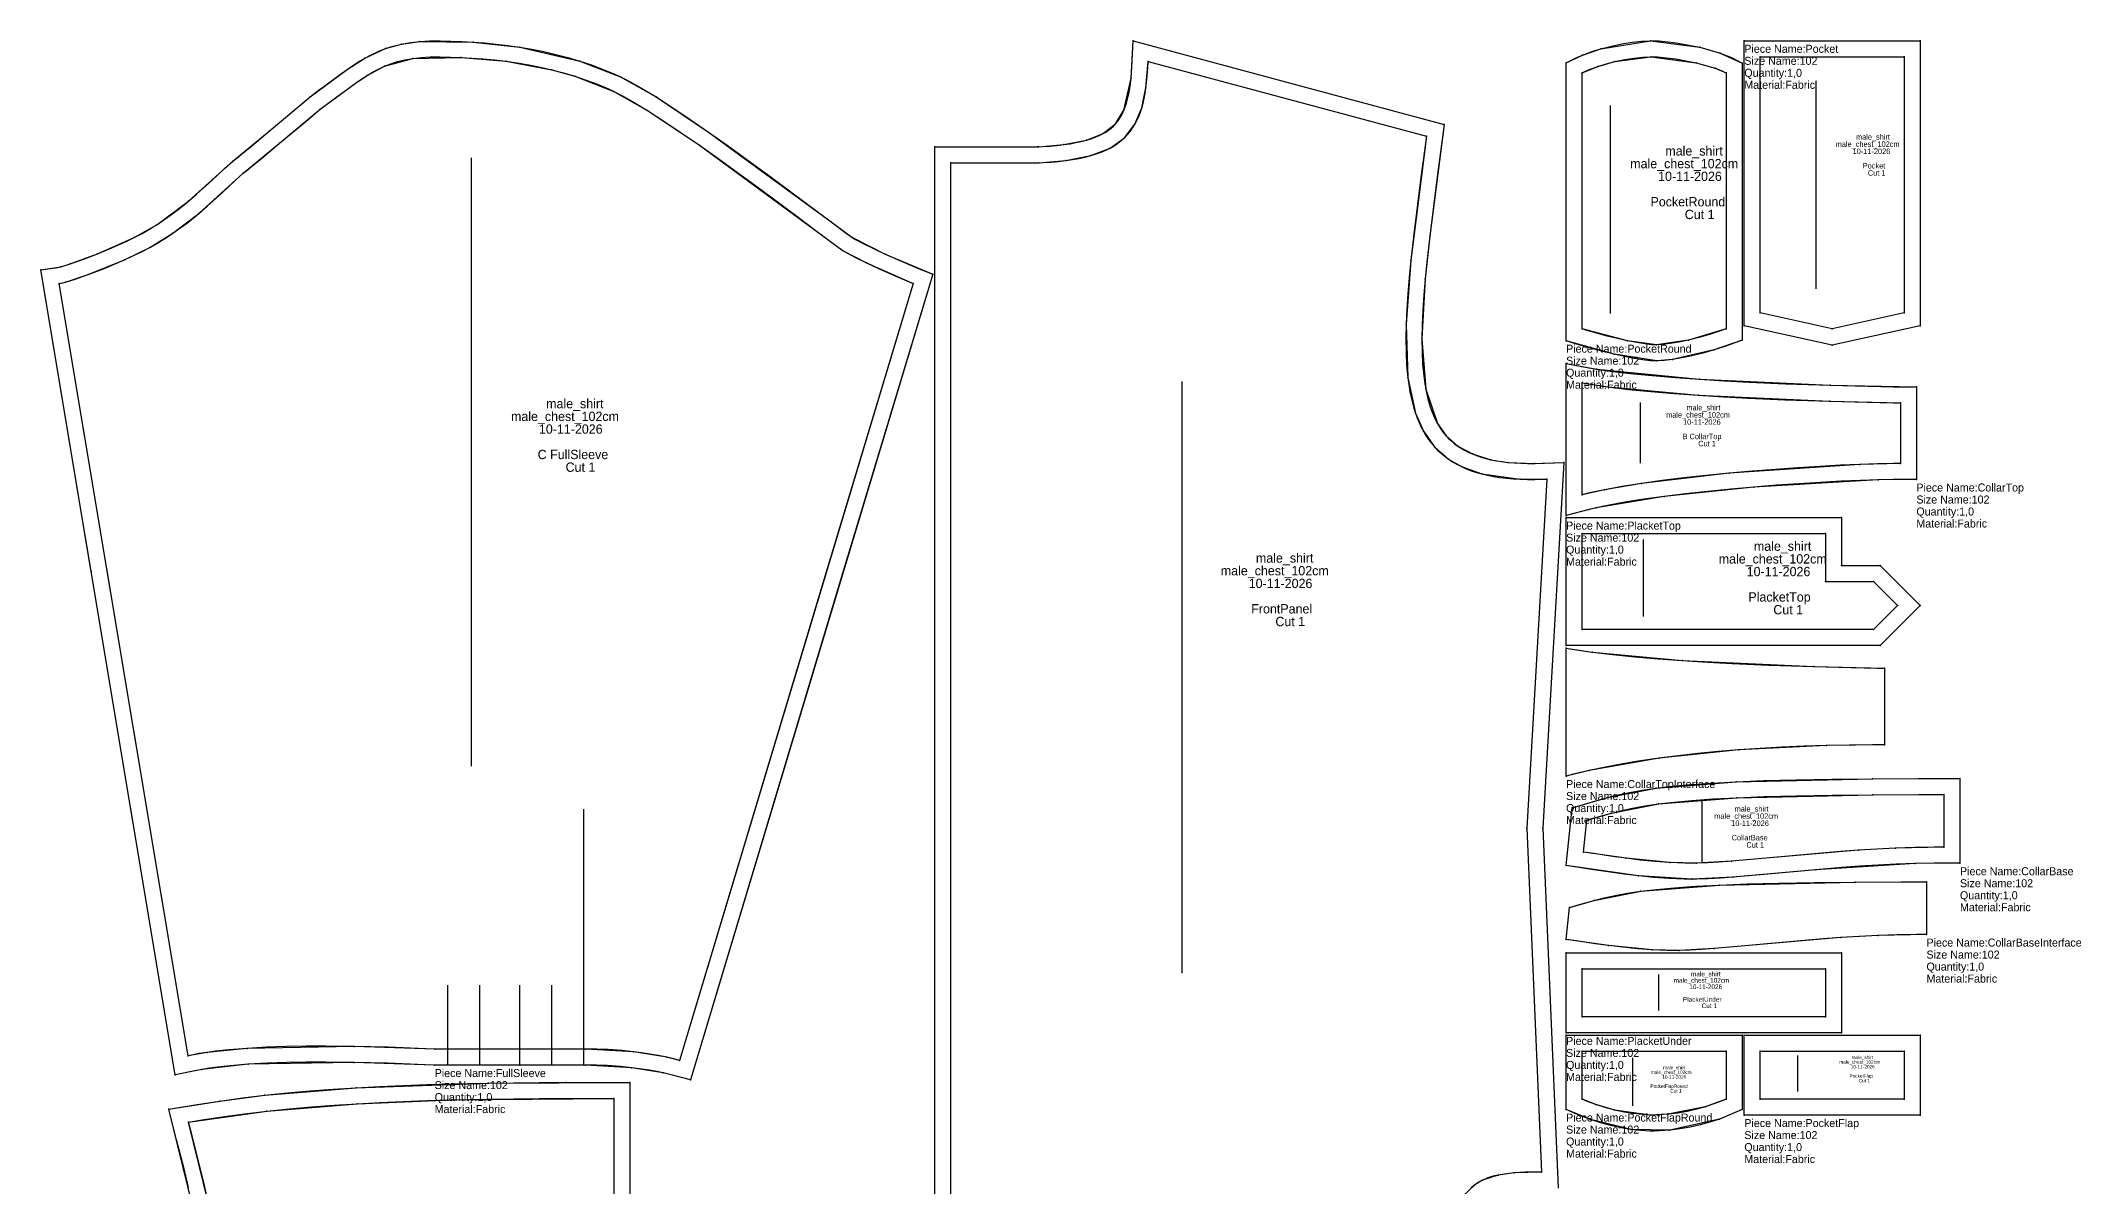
# Model space of a CAD drawing. Extents: x 0 to 1282, y -69 to 1362.
# Drawn here: x 6 to 1282, y 647 to 1362 of the extents above; entities that cross this region are included whole.
import ezdxf

# ---------------------------------------------------------------- set-up
doc = ezdxf.new("R2010")
doc.units = 0
for name, color, linetype in [('1', 7, 'CONTINUOUS'), ('11', 7, 'CONTINUOUS'), ('14', 7, 'CONTINUOUS'), ('15', 7, 'CONTINUOUS'), ('2', 7, 'CONTINUOUS'), ('3', 7, 'CONTINUOUS'), ('4', 7, 'CONTINUOUS'), ('7', 7, 'CONTINUOUS'), ('8', 7, 'CONTINUOUS'), ('84', 7, 'CONTINUOUS'), ('85', 7, 'CONTINUOUS'), ('86', 7, 'CONTINUOUS'), ('87', 7, 'CONTINUOUS')]:
    doc.layers.add(name, color=color, linetype=linetype)

# ---------------------------------------------------------------- blocks, each defined once
blk = doc.blocks.new('piece_FrontPanel_M')
at = {"layer": '1'}
blk.add_lwpolyline([(565.15, 595.46), (565.15, 1296.13), (629.9, 1296.13), (645.65, 1297.47), (659.8, 1300.26), (669.92, 1304.19), (678.08, 1310.42), (683.32, 1318.92), (687.74, 1339.06), (689.12, 1362.34), (883.35, 1310.08), (874.42, 1240.3), (871.58, 1213.56), (869.52, 1176.23), (871.91, 1144.68), (879.21, 1123.26), (884.79, 1115.42), (891.91, 1109.14), (901.05, 1104.19), (912.71, 1100.62), (923.31, 1098.95), (940.09, 1098.24), (958.27, 1098.93), (945.16, 870.39), (954.71, 645.39)], dxfattribs=at)
at = {"layer": '14'}
blk.add_lwpolyline([(575.15, 605.47), (575.15, 1286.13), (630.15, 1286.13), (646.96, 1287.56), (662.52, 1290.64), (674.61, 1295.35), (683.68, 1301.82), (690.14, 1310.16), (694.46, 1320.47), (697.07, 1332.87), (698.48, 1349.46), (872.3, 1302.7), (862.66, 1225), (859.69, 1185.22), (860.71, 1151.88), (865.47, 1129.73), (870.5, 1118.35), (877.35, 1108.74), (886.19, 1100.93), (894.24, 1096.28), (907.01, 1091.7), (930.89, 1088.38), (947.65, 1088.46), (935.15, 870.46), (944.28, 655.5), (927.15, 654.94), (917.17, 653.56), (907.37, 650.4), (902.63, 647.5), (891.6, 637.03)], dxfattribs=at)
at = {"layer": '2'}
for p in [(689.12, 1362.34), (698.48, 1349.46), (872.3, 1302.7), (883.35, 1310.08), (565.15, 1296.13), (629.9, 1296.13), (575.15, 1286.13), (630.15, 1286.13), (958.27, 1098.93), (947.65, 1088.46), (935.15, 870.46), (945.16, 870.39), (944.28, 655.5)]:
    blk.add_point(p, dxfattribs=at)
at = {"layer": '3'}
for p in [(687.74, 1339.06), (697.07, 1332.87), (683.32, 1318.92), (694.46, 1320.47), (669.92, 1304.19), (678.08, 1310.42), (683.68, 1301.82), (690.14, 1310.16), (645.65, 1297.47), (659.8, 1300.26), (662.52, 1290.64), (674.61, 1295.35), (646.96, 1287.56), (874.42, 1240.3), (862.66, 1225), (871.58, 1213.56), (859.69, 1185.22), (869.52, 1176.23), (860.71, 1151.88), (871.91, 1144.68), (865.47, 1129.73), (879.21, 1123.26), (870.5, 1118.35), (884.79, 1115.42), (877.35, 1108.74), (886.19, 1100.93), (891.91, 1109.14), (901.05, 1104.19), (912.71, 1100.62), (923.31, 1098.95), (940.09, 1098.24), (894.24, 1096.28), (907.01, 1091.7), (930.89, 1088.38), (907.37, 650.4), (917.17, 653.56), (927.15, 654.94), (902.63, 647.5)]:
    blk.add_point(p, dxfattribs=at)
at = {"layer": '4'}
for p in [(629.23, 1296.15, 5), (945.16, 870.39, 5)]:
    blk.add_point(p, dxfattribs=at)
at = {"layer": '7'}
blk.add_line((719.79, 779.7), (719.79, 1149.45), dxfattribs=at)
at = {"layer": '84'}
blk.add_lwpolyline([(565.15, 595.46), (565.15, 1296.13), (629.9, 1296.13), (632.16, 1296.25), (636.95, 1296.57), (641.44, 1296.98), (645.65, 1297.47), (649.59, 1298.05), (653.26, 1298.71), (656.66, 1299.45), (659.8, 1300.26), (662.69, 1301.15), (665.33, 1302.1), (667.73, 1303.11), (669.92, 1304.19), (671.89, 1305.32), (673.67, 1306.5), (675.28, 1307.74), (676.74, 1309.04), (678.08, 1310.42), (679.3, 1311.88), (680.42, 1313.45), (681.46, 1315.13), (682.43, 1316.95), (683.32, 1318.92), (684.13, 1321.05), (684.88, 1323.34), (685.56, 1325.81), (686.16, 1328.45), (686.7, 1331.27), (687.16, 1334.24), (687.74, 1339.06), (688.31, 1346.15), (689.12, 1362.34), (883.35, 1310.08), (878.86, 1275.62), (874.42, 1240.3), (872.6, 1223.96), (871.58, 1213.56), (870.74, 1203.57), (870.1, 1194.01), (869.69, 1184.9), (869.52, 1176.23), (869.61, 1168.02), (869.98, 1160.29), (870.65, 1153.02), (871.35, 1147.91), (871.91, 1144.68), (872.55, 1141.56), (873.27, 1138.57), (874.06, 1135.7), (874.93, 1132.96), (875.89, 1130.35), (876.92, 1127.86), (878.03, 1125.5), (879.21, 1123.26), (880.48, 1121.14), (881.83, 1119.13), (883.27, 1117.22), (884.79, 1115.42), (886.41, 1113.72), (888.13, 1112.11), (889.96, 1110.58), (891.91, 1109.14), (893.98, 1107.78), (896.19, 1106.5), (898.54, 1105.31), (901.05, 1104.19), (903.71, 1103.16), (906.54, 1102.22), (909.54, 1101.37), (912.71, 1100.62), (916.06, 1099.96), (919.6, 1099.41), (923.31, 1098.95), (927.22, 1098.61), (931.32, 1098.37), (935.61, 1098.25), (940.09, 1098.24), (944.79, 1098.35), (958.27, 1098.93), (945.16, 870.39), (954.71, 645.39)], dxfattribs=at)
at = {"layer": '87'}
blk.add_lwpolyline([(575.15, 605.47), (575.15, 1286.13), (630.15, 1286.13), (632.76, 1286.26), (637.75, 1286.6), (642.48, 1287.03), (646.96, 1287.56), (651.2, 1288.18), (655.2, 1288.9), (658.97, 1289.72), (662.52, 1290.64), (665.85, 1291.66), (668.97, 1292.78), (671.89, 1294.01), (674.61, 1295.35), (677.14, 1296.8), (679.49, 1298.36), (681.67, 1300.04), (683.68, 1301.82), (685.52, 1303.73), (687.21, 1305.75), (688.75, 1307.89), (690.14, 1310.16), (691.41, 1312.55), (692.55, 1315.06), (693.56, 1317.7), (694.46, 1320.47), (695.26, 1323.37), (695.95, 1326.4), (696.55, 1329.57), (697.07, 1332.87), (697.7, 1338.07), (698.29, 1345.51), (698.48, 1349.46), (872.3, 1302.7), (868.94, 1276.89), (864.49, 1241.48), (862.66, 1225), (861.62, 1214.47), (860.77, 1204.32), (860.12, 1194.57), (859.69, 1185.22), (859.52, 1176.27), (859.62, 1167.73), (860, 1159.59), (860.71, 1151.88), (861.47, 1146.38), (862.08, 1142.83), (862.79, 1139.4), (863.58, 1136.07), (864.48, 1132.84), (865.47, 1129.73), (866.57, 1126.72), (867.77, 1123.82), (869.08, 1121.03), (870.5, 1118.35), (872.03, 1115.78), (873.68, 1113.32), (875.45, 1110.98), (877.35, 1108.74), (879.36, 1106.62), (881.51, 1104.61), (883.78, 1102.72), (886.19, 1100.93), (888.74, 1099.26), (891.42, 1097.71), (894.24, 1096.28), (897.21, 1094.95), (900.33, 1093.75), (903.59, 1092.66), (907.01, 1091.7), (910.59, 1090.84), (914.32, 1090.11), (918.22, 1089.5), (922.27, 1089), (926.5, 1088.63), (930.89, 1088.38), (935.46, 1088.25), (940.2, 1088.24), (945.12, 1088.36), (947.65, 1088.46), (935.15, 870.46), (944.28, 655.5), (942.83, 655.52), (934.36, 655.37), (927.15, 654.94), (921.06, 654.25), (917.17, 653.56), (914.84, 653.04), (912.71, 652.46), (910.77, 651.82), (908.99, 651.14), (907.37, 650.4), (905.17, 649.23), (902.63, 647.5), (900.38, 645.63)], dxfattribs=at)
at = {"layer": '15'}
for s, p in [('male_chest_102cm', (743.82, 1028.34)), ('male_shirt', (765.78, 1036.28)), ('10-11-2026', (761.28, 1020.4)), ('FrontPanel', (762.87, 1004.53)), ('Cut 1', (777.95, 996.59))]:
    blk.add_text(s, height=5.82, dxfattribs=at).set_placement(p)
blk = doc.blocks.new('piece_PlacketTop_M')
at = {"layer": '1'}
blk.add_lwpolyline([(959.64, 1064.42), (1131.71, 1064.42), (1131.71, 1034.42), (1155.85, 1034.42), (1180.85, 1009.42), (1155.85, 984.42), (959.64, 984.42)], close=True, dxfattribs=at)
at = {"layer": '14'}
blk.add_lwpolyline([(969.64, 1054.42), (1121.71, 1054.42), (1121.71, 1024.42), (1151.71, 1024.42), (1166.71, 1009.42), (1151.71, 994.42), (969.64, 994.42)], close=True, dxfattribs=at)
at = {"layer": '2'}
for p in [(959.64, 1064.42), (1131.71, 1064.42), (969.64, 1054.42), (1121.71, 1054.42), (1131.71, 1034.42), (1155.85, 1034.42), (1121.71, 1024.42), (1151.71, 1024.42), (1166.71, 1009.42), (1180.85, 1009.42), (959.64, 984.42), (969.64, 994.42), (1151.71, 994.42), (1155.85, 984.42)]:
    blk.add_point(p, dxfattribs=at)
at = {"layer": '7'}
blk.add_line((1007.99, 1002.65), (1007.99, 1050.65), dxfattribs=at)
at = {"layer": '84'}
blk.add_lwpolyline([(959.64, 1064.42), (1131.71, 1064.42), (1131.71, 1034.42), (1155.85, 1034.42), (1180.85, 1009.42), (1155.85, 984.42), (959.64, 984.42)], close=True, dxfattribs=at)
at = {"layer": '87'}
blk.add_lwpolyline([(969.64, 1054.42), (1121.71, 1054.42), (1121.71, 1024.42), (1151.71, 1024.42), (1166.71, 1009.42), (1151.71, 994.42), (969.64, 994.42)], close=True, dxfattribs=at)
at = {"layer": '1'}
for s, p in [('Piece Name:PlacketTop', (959.64, 1056.92)), ('Size Name:102', (959.64, 1049.42)), ('Quantity:1,0', (959.64, 1041.92)), ('Material:Fabric', (959.64, 1034.42))]:
    blk.add_text(s, height=5, dxfattribs=at).set_placement(p)
at = {"layer": '15'}
for s, p in [('male_shirt', (1077, 1043.68)), ('male_chest_102cm', (1055.04, 1035.74)), ('10-11-2026', (1072.5, 1027.81)), ('PlacketTop', (1073.56, 1011.93)), ('Cut 1', (1089.17, 1003.99))]:
    blk.add_text(s, height=5.82, dxfattribs=at).set_placement(p)
blk = doc.blocks.new('piece_FullSleeve_M')
at = {"layer": '1'}
blk.add_lwpolyline([(252.5, 722.34), (201.99, 723.97), (136.02, 722.81), (107.01, 719.63), (90.22, 716.21), (6.35, 1219.21), (18.95, 1221.16), (24.68, 1222.97), (41.82, 1229.24), (64.71, 1239.47), (78.79, 1247.46), (98.68, 1262.09), (126.46, 1287.22), (149.12, 1305.94), (174.77, 1327.34), (197.83, 1344.48), (208.82, 1351.53), (221.78, 1357.46), (231.83, 1360.3), (243.18, 1361.97), (276.5, 1361.58), (305.7, 1358.37), (343.17, 1349.72), (368.72, 1339.76), (390.86, 1327.24), (423.68, 1305.33), (500.28, 1249.18), (513.17, 1239.67), (534.02, 1229.12), (563.77, 1216.52), (412.3, 713.02), (395.39, 717.44), (375.56, 720.7), (346.8, 722.36), (305.67, 722.34)], close=True, dxfattribs=at)
at = {"layer": '11'}
blk.add_lwpolyline([(345.67, 722.34), (345.67, 882.34)], dxfattribs=at)
at = {"layer": '14'}
blk.add_lwpolyline([(252.67, 732.34), (202.17, 733.97), (135.35, 732.79), (110.32, 730.27), (98.37, 728.15), (17.91, 1210.68), (21.75, 1211.56), (35.94, 1216.31), (58.6, 1225.48), (74.41, 1233.27), (88.84, 1242.11), (105.09, 1254.42), (132.92, 1279.59), (155.56, 1298.29), (181.02, 1319.53), (203.62, 1336.32), (210.25, 1340.76), (221.11, 1346.47), (238.8, 1351.39), (269.02, 1351.98), (296.96, 1349.53), (325.83, 1344.18), (340.17, 1340.18), (364.44, 1330.72), (385.57, 1318.76), (417.96, 1297.13), (494.27, 1241.18), (507.88, 1231.18), (522.35, 1223.52), (551.57, 1210.68), (405.53, 725.21), (397.55, 727.2), (376.7, 730.64), (346.76, 732.36), (305.67, 732.34)], close=True, dxfattribs=at)
at = {"layer": '2'}
for p in [(6.35, 1219.21), (563.77, 1216.52), (17.91, 1210.68), (551.57, 1210.68), (98.37, 728.15), (252.67, 732.34), (90.22, 716.21), (252.5, 722.34), (405.53, 725.21), (412.3, 713.02)]:
    blk.add_point(p, dxfattribs=at)
at = {"layer": '3'}
for p in [(221.78, 1357.46), (231.83, 1360.3), (243.18, 1361.97), (269.02, 1351.98), (276.5, 1361.58), (305.7, 1358.37), (197.83, 1344.48), (208.82, 1351.53), (210.25, 1340.76), (221.11, 1346.47), (238.8, 1351.39), (296.96, 1349.53), (325.83, 1344.18), (340.17, 1340.18), (343.17, 1349.72), (368.72, 1339.76), (174.77, 1327.34), (203.62, 1336.32), (364.44, 1330.72), (390.86, 1327.24), (181.02, 1319.53), (385.57, 1318.76), (149.12, 1305.94), (423.68, 1305.33), (155.56, 1298.29), (417.96, 1297.13), (126.46, 1287.22), (132.92, 1279.59), (98.68, 1262.09), (105.09, 1254.42), (64.71, 1239.47), (78.79, 1247.46), (88.84, 1242.11), (494.27, 1241.18), (500.28, 1249.18), (513.17, 1239.67), (41.82, 1229.24), (58.6, 1225.48), (74.41, 1233.27), (507.88, 1231.18), (534.02, 1229.12), (18.95, 1221.16), (21.75, 1211.56), (24.68, 1222.97), (35.94, 1216.31), (522.35, 1223.52), (110.32, 730.27), (135.35, 732.79), (202.17, 733.97), (305.67, 732.34), (346.76, 732.36), (376.7, 730.64), (397.55, 727.2), (107.01, 719.63), (136.02, 722.81), (201.99, 723.97), (305.67, 722.34), (346.8, 722.36), (375.56, 720.7), (395.39, 717.44)]:
    blk.add_point(p, dxfattribs=at)
at = {"layer": '4'}
for p in [(37.78, 1030.7, 5), (507.5, 1029.46, 5)]:
    blk.add_point(p, dxfattribs=at)
at = {"layer": '7'}
blk.add_line((275.53, 909.09), (275.53, 1289.31), dxfattribs=at)
at = {"layer": '8'}
for points in [[(260.67, 722.34), (260.67, 772.34)], [(280.67, 722.34), (280.67, 772.34)], [(305.67, 722.34), (305.67, 772.34)], [(325.67, 722.34), (325.67, 772.34)]]:
    blk.add_lwpolyline(points, dxfattribs=at)
at = {"layer": '84'}
blk.add_lwpolyline([(252.5, 722.34), (246.62, 722.54), (222.94, 723.45), (201.99, 723.97), (184.41, 724.13), (172.28, 724.08), (160.02, 723.87), (147.86, 723.45), (136.02, 722.81), (124.7, 721.91), (116.75, 721.04), (111.75, 720.37), (107.01, 719.63), (102.55, 718.81), (90.22, 716.21), (37.78, 1030.7), (6.35, 1219.21), (17.02, 1220.65), (18.95, 1221.16), (24.68, 1222.97), (32.52, 1225.7), (41.82, 1229.24), (49.38, 1232.36), (54.5, 1234.6), (59.64, 1236.98), (64.71, 1239.47), (69.62, 1242.04), (74.33, 1244.71), (76.52, 1246.04), (78.79, 1247.46), (83.22, 1250.38), (87.39, 1253.31), (91.35, 1256.24), (95.11, 1259.18), (98.68, 1262.09), (103.74, 1266.43), (113.03, 1274.91), (121.21, 1282.58), (126.46, 1287.22), (129.03, 1289.31), (131.8, 1291.51), (138.18, 1296.75), (149.12, 1305.94), (164.47, 1318.88), (174.77, 1327.34), (180.59, 1331.88), (182.97, 1333.6), (186.33, 1336), (192.84, 1340.84), (197.83, 1344.48), (201.33, 1346.9), (204.98, 1349.26), (208.82, 1351.53), (212.88, 1353.68), (217.19, 1355.67), (221.78, 1357.46), (226.65, 1359.01), (231.83, 1360.3), (237.34, 1361.29), (243.18, 1361.97), (249.35, 1362.31), (252.64, 1362.34), (255.95, 1362.33), (262.62, 1362.21), (269.48, 1361.97), (276.5, 1361.58), (283.65, 1361.04), (290.91, 1360.33), (298.27, 1359.45), (305.7, 1358.37), (313.18, 1357.1), (320.69, 1355.61), (328.2, 1353.89), (335.7, 1351.93), (343.17, 1349.72), (350.59, 1347.24), (357.92, 1344.48), (365.12, 1341.43), (368.72, 1339.76), (370.67, 1338.82), (374.74, 1336.71), (381.27, 1333.05), (390.86, 1327.24), (401.27, 1320.56), (412.27, 1313.19), (423.68, 1305.33), (435.27, 1297.14), (446.84, 1288.83), (463.73, 1276.5), (484.05, 1261.38), (500.28, 1249.18), (510.54, 1241.49), (512.35, 1240.2), (513.17, 1239.67), (515.5, 1238.28), (519.83, 1235.93), (526.68, 1232.53), (534.02, 1229.12), (544.66, 1224.42), (554.36, 1220.34), (563.77, 1216.52), (507.5, 1029.46), (412.3, 713.02), (400.41, 716.24), (395.39, 717.44), (390.35, 718.47), (385.32, 719.35), (380.37, 720.09), (375.56, 720.7), (368.63, 721.41), (360.37, 721.99), (353.61, 722.27), (346.8, 722.36), (345.88, 722.34), (325.67, 722.34), (305.67, 722.34), (280.67, 722.34), (260.67, 722.34)], close=True, dxfattribs=at)
at = {"layer": '85'}
for points in [[(260.67, 722.34), (260.67, 732.34), (260.67, 772.34)], [(280.67, 722.34), (280.67, 732.34), (280.67, 772.34)], [(305.67, 722.34), (305.67, 732.34), (305.67, 772.34)], [(325.67, 722.34), (325.67, 732.34), (325.67, 772.34)]]:
    blk.add_lwpolyline(points, dxfattribs=at)
at = {"layer": '86'}
blk.add_lwpolyline([(345.67, 722.34), (345.67, 732.34), (345.67, 882.34)], dxfattribs=at)
at = {"layer": '87'}
blk.add_lwpolyline([(252.67, 732.34), (246.98, 732.53), (223.26, 733.44), (202.17, 733.97), (184.43, 734.13), (172.17, 734.08), (159.76, 733.86), (147.42, 733.44), (135.35, 732.79), (123.77, 731.86), (115.55, 730.96), (110.32, 730.27), (105.33, 729.49), (100.61, 728.62), (98.37, 728.15), (47.65, 1032.34), (17.91, 1210.68), (18.99, 1210.82), (21.75, 1211.56), (27.82, 1213.48), (35.94, 1216.31), (45.51, 1219.94), (53.29, 1223.16), (58.6, 1225.48), (63.94, 1227.95), (69.24, 1230.55), (74.41, 1233.27), (79.39, 1236.08), (81.77, 1237.53), (84.2, 1239.05), (88.84, 1242.11), (93.24, 1245.19), (97.41, 1248.28), (101.35, 1251.36), (105.09, 1254.42), (110.37, 1258.94), (119.82, 1267.57), (127.95, 1275.18), (132.92, 1279.59), (135.29, 1281.51), (138.09, 1283.73), (144.57, 1289.06), (155.56, 1298.29), (170.86, 1311.19), (181.02, 1319.53), (186.6, 1323.88), (188.81, 1325.49), (192.22, 1327.92), (198.76, 1332.79), (203.62, 1336.32), (206.89, 1338.59), (210.25, 1340.76), (213.71, 1342.81), (217.32, 1344.72), (221.11, 1346.47), (225.11, 1348.03), (229.37, 1349.38), (233.92, 1350.51), (238.8, 1351.39), (244.04, 1352), (249.67, 1352.31), (252.67, 1352.34), (255.84, 1352.33), (262.35, 1352.22), (269.02, 1351.98), (275.84, 1351.6), (282.79, 1351.07), (289.83, 1350.39), (296.96, 1349.53), (304.14, 1348.5), (311.36, 1347.26), (318.6, 1345.83), (325.83, 1344.18), (333.02, 1342.3), (340.17, 1340.18), (347.24, 1337.82), (354.21, 1335.19), (361.07, 1332.29), (364.44, 1330.72), (366.19, 1329.87), (369.99, 1327.9), (376.24, 1324.41), (385.57, 1318.76), (395.78, 1312.19), (406.65, 1304.92), (417.96, 1297.13), (429.47, 1289), (440.97, 1280.73), (457.79, 1268.45), (478.06, 1253.37), (494.27, 1241.18), (504.65, 1233.4), (506.74, 1231.92), (507.88, 1231.18), (510.55, 1229.59), (515.21, 1227.06), (522.35, 1223.52), (529.89, 1220.01), (540.7, 1215.23), (550.54, 1211.09), (551.57, 1210.68), (497.92, 1032.34), (405.53, 725.21), (402.88, 725.93), (397.55, 727.2), (392.22, 728.3), (386.93, 729.22), (381.74, 730), (376.7, 730.64), (369.49, 731.37), (360.93, 731.98), (353.88, 732.27), (346.76, 732.36), (345.77, 732.34), (325.67, 732.34), (305.67, 732.34), (280.67, 732.34), (260.67, 732.34)], close=True, dxfattribs=at)
at = {"layer": '1'}
for s, p in [('Piece Name:FullSleeve', (252.5, 714.84)), ('Size Name:102', (252.5, 707.34)), ('Quantity:1,0', (252.5, 699.84)), ('Material:Fabric', (252.5, 692.34))]:
    blk.add_text(s, height=5, dxfattribs=at).set_placement(p)
at = {"layer": '15'}
for s, p in [('male_shirt', (322.17, 1132.72)), ('male_chest_102cm', (300.21, 1124.78)), ('10-11-2026', (317.67, 1116.84)), ('C FullSleeve', (316.88, 1100.97)), ('Cut 1', (334.34, 1093.03))]:
    blk.add_text(s, height=5.82, dxfattribs=at).set_placement(p)
blk = doc.blocks.new('piece_PlacketUnder_M')
at = {"layer": '1'}
blk.add_lwpolyline([(959.64, 742.43), (959.64, 792.43), (1131.71, 792.43), (1131.71, 742.43)], close=True, dxfattribs=at)
at = {"layer": '14'}
blk.add_lwpolyline([(969.64, 752.43), (969.64, 782.43), (1121.71, 782.43), (1121.71, 752.43)], close=True, dxfattribs=at)
at = {"layer": '2'}
for p in [(959.64, 792.43), (1131.71, 792.43), (969.64, 782.43), (1121.71, 782.43), (969.64, 752.43), (1121.71, 752.43), (959.64, 742.43), (1131.71, 742.43)]:
    blk.add_point(p, dxfattribs=at)
at = {"layer": '7'}
blk.add_line((1017.69, 756.52), (1017.69, 779.02), dxfattribs=at)
at = {"layer": '84'}
blk.add_lwpolyline([(959.64, 742.43), (959.64, 792.43), (1131.71, 792.43), (1131.71, 742.43)], close=True, dxfattribs=at)
at = {"layer": '87'}
blk.add_lwpolyline([(969.64, 752.43), (969.64, 782.43), (1121.71, 782.43), (1121.71, 752.43)], close=True, dxfattribs=at)
at = {"layer": '1'}
for s, p in [('Piece Name:PlacketUnder', (959.64, 734.93)), ('Size Name:102', (959.64, 727.43)), ('Quantity:1,0', (959.64, 719.93)), ('Material:Fabric', (959.64, 712.43))]:
    blk.add_text(s, height=5, dxfattribs=at).set_placement(p)
at = {"layer": '15'}
for s, p in [('male_shirt', (1037.69, 777.78)), ('male_chest_102cm', (1026.85, 773.81)), ('10-11-2026', (1036.63, 769.84)), ('PlacketUnder', (1032.67, 761.9)), ('Cut 1', (1044.31, 757.93))]:
    blk.add_text(s, height=2.91, dxfattribs=at).set_placement(p)
blk = doc.blocks.new('piece_CollarTopInterface_M')
at = {"layer": '1'}
blk.add_lwpolyline([(959.64, 902.93), (959.64, 982.93), (975.98, 980.33), (1032.43, 975.12), (1114.45, 971.32), (1158.56, 970.42), (1158.56, 922.42), (1122.49, 922.04), (1067.7, 919.32), (1017.75, 914.09), (974.08, 906.42)], close=True, dxfattribs=at)
at = {"layer": '2'}
for p in [(959.64, 982.93), (1158.56, 970.42), (1158.56, 922.42), (959.64, 902.93)]:
    blk.add_point(p, dxfattribs=at)
at = {"layer": '3'}
for p in [(975.98, 980.33), (1032.43, 975.12), (1114.45, 971.32), (1067.7, 919.32), (1122.49, 922.04), (974.08, 906.42), (1017.75, 914.09)]:
    blk.add_point(p, dxfattribs=at)
at = {"layer": '84'}
blk.add_lwpolyline([(959.64, 902.93), (959.64, 982.93), (962.1, 982.47), (967.38, 981.59), (975.98, 980.33), (988.7, 978.81), (1002.53, 977.44), (1017.2, 976.21), (1032.43, 975.12), (1047.97, 974.17), (1063.53, 973.34), (1086.41, 972.3), (1114.45, 971.32), (1137.73, 970.72), (1154.08, 970.44), (1158.56, 970.42), (1158.56, 922.42), (1151.25, 922.43), (1136.78, 922.32), (1122.49, 922.04), (1108.42, 921.6), (1094.58, 921), (1081, 920.24), (1067.7, 919.32), (1054.7, 918.25), (1042.03, 917.01), (1029.7, 915.63), (1017.75, 914.09), (1006.18, 912.4), (995.04, 910.55), (984.33, 908.56), (974.08, 906.42), (964.31, 904.13)], close=True, dxfattribs=at)
at = {"layer": '1'}
for s, p in [('Size Name:102', (959.64, 887.93)), ('Piece Name:CollarTopInterface', (959.64, 895.43)), ('Quantity:1,0', (959.64, 880.43)), ('Material:Fabric', (959.64, 872.93))]:
    blk.add_text(s, height=5, dxfattribs=at).set_placement(p)
blk = doc.blocks.new('piece_CollarBase_M')
at = {"layer": '1'}
blk.add_lwpolyline([(1205.81, 848.46), (1177.78, 848.19), (1115.75, 844.43), (1063.93, 839.71), (1038.15, 838.43), (1004.91, 840.52), (959.64, 846.97), (963.38, 882.99), (985.45, 889.43), (1016.01, 895.42), (1065.96, 899.38), (1151.24, 901.28), (1205.81, 901.44)], close=True, dxfattribs=at)
at = {"layer": '14'}
blk.add_lwpolyline([(1195.81, 858.43), (1165.57, 857.78), (1142.35, 856.52), (1063.12, 849.68), (1041.24, 848.45), (1024.45, 848.83), (997.13, 851.55), (970.57, 855.43), (972.64, 875.32), (988.03, 879.77), (1017.33, 885.5), (1066.42, 889.39), (1151.32, 891.28), (1195.81, 891.43)], close=True, dxfattribs=at)
at = {"layer": '2'}
for p in [(1205.81, 901.44), (963.38, 882.99), (1195.81, 891.43), (972.64, 875.32), (970.57, 855.43), (1195.81, 858.43), (959.64, 846.97), (1205.81, 848.46)]:
    blk.add_point(p, dxfattribs=at)
at = {"layer": '3'}
for p in [(1016.01, 895.42), (1065.96, 899.38), (1151.24, 901.28), (985.45, 889.43), (1017.33, 885.5), (1066.42, 889.39), (1151.32, 891.28), (988.03, 879.77), (1142.35, 856.52), (1165.57, 857.78), (997.13, 851.55), (1024.45, 848.83), (1041.24, 848.45), (1063.12, 849.68), (1115.75, 844.43), (1177.78, 848.19), (1004.91, 840.52), (1038.15, 838.43), (1063.93, 839.71)]:
    blk.add_point(p, dxfattribs=at)
at = {"layer": '7'}
blk.add_line((1044.66, 849.05), (1044.66, 887.05), dxfattribs=at)
at = {"layer": '84'}
blk.add_lwpolyline([(1205.81, 848.46), (1189.77, 848.41), (1177.78, 848.19), (1165.98, 847.79), (1154.38, 847.23), (1143.01, 846.54), (1131.9, 845.75), (1115.75, 844.43), (1085.63, 841.63), (1063.93, 839.71), (1055.91, 839.13), (1048.41, 838.7), (1041.45, 838.46), (1038.15, 838.43), (1033.4, 838.45), (1023.87, 838.85), (1014.31, 839.56), (1004.91, 840.52), (995.84, 841.64), (987.25, 842.82), (975.57, 844.56), (959.64, 846.97), (963.38, 882.99), (976.11, 886.79), (985.45, 889.43), (992.09, 891.1), (999.24, 892.66), (1007.14, 894.1), (1016.01, 895.42), (1026.08, 896.6), (1037.59, 897.66), (1050.8, 898.58), (1065.96, 899.38), (1083.33, 900.05), (1103.16, 900.59), (1125.71, 901), (1151.24, 901.28), (1179.99, 901.42), (1205.81, 901.44)], close=True, dxfattribs=at)
at = {"layer": '87'}
blk.add_lwpolyline([(1195.81, 858.43), (1189.67, 858.41), (1177.52, 858.19), (1165.57, 857.78), (1153.83, 857.22), (1142.35, 856.52), (1131.14, 855.72), (1114.88, 854.39), (1084.73, 851.59), (1063.12, 849.68), (1055.26, 849.1), (1047.96, 848.69), (1041.24, 848.45), (1038.13, 848.43), (1033.64, 848.45), (1024.45, 848.83), (1015.19, 849.53), (1006.03, 850.46), (997.13, 851.55), (988.66, 852.72), (977.05, 854.45), (970.57, 855.43), (972.64, 875.32), (978.89, 877.19), (988.03, 879.77), (994.38, 881.37), (1001.21, 882.86), (1008.77, 884.23), (1017.33, 885.5), (1027.12, 886.65), (1038.4, 887.69), (1051.41, 888.6), (1066.42, 889.39), (1083.66, 890.06), (1103.39, 890.6), (1125.86, 891), (1151.32, 891.28), (1180.01, 891.42), (1195.81, 891.43)], close=True, dxfattribs=at)
at = {"layer": '1'}
for s, p in [('Piece Name:CollarBase', (1205.81, 840.96)), ('Size Name:102', (1205.81, 833.46)), ('Quantity:1,0', (1205.81, 825.96)), ('Material:Fabric', (1205.81, 818.46))]:
    blk.add_text(s, height=5, dxfattribs=at).set_placement(p)
at = {"layer": '15'}
for s, p in [('male_shirt', (1064.96, 880.72)), ('male_chest_102cm', (1052.26, 876.22)), ('10-11-2026', (1062.85, 871.72)), ('CollarBase', (1063.11, 862.73)), ('Cut 1', (1072.37, 858.23))]:
    blk.add_text(s, height=3.44, dxfattribs=at).set_placement(p)
blk = doc.blocks.new('piece_PocketRound_M')
at = {"layer": '1'}
blk.add_lwpolyline([(959.64, 1174.97), (959.64, 1348.59), (969.87, 1353.41), (981.32, 1357.39), (1012.3, 1362.34), (1043.19, 1358.27), (1055.99, 1354.67), (1069.64, 1348.47), (1069.64, 1175.33), (1052.18, 1169.22), (1026.12, 1163.22), (1016.42, 1162.3), (989.59, 1166.54)], close=True, dxfattribs=at)
at = {"layer": '14'}
blk.add_lwpolyline([(969.64, 1182.32), (969.64, 1342.32), (979.53, 1346.35), (990.21, 1349.35), (1012.51, 1352.34), (1040.92, 1348.53), (1052.74, 1345.21), (1059.64, 1342.32), (1059.64, 1182.32), (1036.08, 1175.28), (1016.16, 1172.3), (998.11, 1174.89)], close=True, dxfattribs=at)
at = {"layer": '2'}
for p in [(959.64, 1348.59), (969.64, 1342.32), (1059.64, 1342.32), (1069.64, 1348.47), (959.64, 1174.97), (969.64, 1182.32), (1059.64, 1182.32), (1069.64, 1175.33)]:
    blk.add_point(p, dxfattribs=at)
at = {"layer": '3'}
for p in [(969.87, 1353.41), (981.32, 1357.39), (1012.3, 1362.34), (1012.51, 1352.34), (1043.19, 1358.27), (1055.99, 1354.67), (979.53, 1346.35), (990.21, 1349.35), (1040.92, 1348.53), (1052.74, 1345.21), (998.11, 1174.89), (1036.08, 1175.28), (989.59, 1166.54), (1016.16, 1172.3), (1016.42, 1162.3), (1026.12, 1163.22), (1052.18, 1169.22)]:
    blk.add_point(p, dxfattribs=at)
at = {"layer": '7'}
blk.add_line((987.32, 1191.99), (987.32, 1321.99), dxfattribs=at)
at = {"layer": '84'}
blk.add_lwpolyline([(959.64, 1174.97), (959.64, 1348.59), (966.77, 1352.04), (969.87, 1353.41), (973.08, 1354.67), (976.37, 1355.83), (981.32, 1357.39), (987.96, 1359.1), (994.54, 1360.44), (1000.88, 1361.43), (1006.86, 1362.07), (1012.3, 1362.34), (1014.86, 1362.32), (1017.55, 1362.23), (1023.38, 1361.72), (1029.76, 1360.86), (1036.44, 1359.7), (1043.19, 1358.27), (1049.79, 1356.59), (1055.99, 1354.67), (1060.27, 1353.05), (1062.95, 1351.86), (1069.64, 1348.47), (1069.64, 1175.33), (1059.44, 1171.6), (1052.18, 1169.22), (1045.08, 1167.2), (1038.29, 1165.53), (1031.94, 1164.2), (1026.12, 1163.22), (1020.92, 1162.59), (1016.42, 1162.3), (1014.33, 1162.32), (1012.21, 1162.43), (1007.53, 1163), (1002.09, 1163.91), (996.05, 1165.1), (989.59, 1166.54), (982.9, 1168.17), (976.2, 1169.95), (969.72, 1171.82)], close=True, dxfattribs=at)
at = {"layer": '87'}
blk.add_lwpolyline([(969.64, 1182.32), (969.64, 1342.32), (970.97, 1342.96), (973.72, 1344.17), (976.58, 1345.3), (979.53, 1346.35), (984.06, 1347.77), (990.21, 1349.35), (996.31, 1350.6), (1002.18, 1351.51), (1007.64, 1352.09), (1012.51, 1352.34), (1014.64, 1352.32), (1016.94, 1352.24), (1022.28, 1351.78), (1028.24, 1350.98), (1034.55, 1349.88), (1040.92, 1348.53), (1047.07, 1346.96), (1052.74, 1345.21), (1056.46, 1343.79), (1058.66, 1342.82), (1059.64, 1342.32), (1059.64, 1182.32), (1056.17, 1181.05), (1049.25, 1178.79), (1042.51, 1176.86), (1036.08, 1175.28), (1030.09, 1174.03), (1024.68, 1173.12), (1019.99, 1172.55), (1016.16, 1172.3), (1014.64, 1172.32), (1013.07, 1172.4), (1008.95, 1172.9), (1003.88, 1173.74), (998.11, 1174.89), (991.86, 1176.28), (985.37, 1177.86), (978.87, 1179.58), (972.6, 1181.4)], close=True, dxfattribs=at)
at = {"layer": '1'}
for s, p in [('Size Name:102', (959.64, 1159.97)), ('Piece Name:PocketRound', (959.64, 1167.47)), ('Quantity:1,0', (959.64, 1152.47)), ('Material:Fabric', (959.64, 1144.97))]:
    blk.add_text(s, height=5, dxfattribs=at).set_placement(p)
at = {"layer": '15'}
for s, p in [('male_chest_102cm', (999.7, 1282.7)), ('male_shirt', (1021.66, 1290.64)), ('10-11-2026', (1017.16, 1274.76)), ('PocketRound', (1012.4, 1258.89)), ('Cut 1', (1033.83, 1250.95))]:
    blk.add_text(s, height=5.82, dxfattribs=at).set_placement(p)
blk = doc.blocks.new('piece_PocketFlap_M')
at = {"layer": '1'}
blk.add_lwpolyline([(1071.03, 691.1), (1071.03, 741.1), (1181.03, 741.1), (1181.03, 691.1)], close=True, dxfattribs=at)
at = {"layer": '14'}
blk.add_lwpolyline([(1081.03, 701.1), (1081.03, 731.1), (1171.03, 731.1), (1171.03, 701.1)], close=True, dxfattribs=at)
at = {"layer": '2'}
for p in [(1071.03, 741.1), (1181.03, 741.1), (1081.03, 731.1), (1171.03, 731.1), (1071.03, 691.1), (1081.03, 701.1), (1171.03, 701.1), (1181.03, 691.1)]:
    blk.add_point(p, dxfattribs=at)
at = {"layer": '7'}
blk.add_line((1104.45, 705.79), (1104.45, 728.29), dxfattribs=at)
at = {"layer": '84'}
blk.add_lwpolyline([(1071.03, 691.1), (1071.03, 741.1), (1181.03, 741.1), (1181.03, 691.1), (1126.03, 691.1)], close=True, dxfattribs=at)
at = {"layer": '87'}
blk.add_lwpolyline([(1081.03, 701.1), (1081.03, 731.1), (1171.03, 731.1), (1171.03, 701.1), (1126.03, 701.1)], close=True, dxfattribs=at)
at = {"layer": '1'}
for s, p in [('Piece Name:PocketFlap', (1071.03, 683.6)), ('Size Name:102', (1071.03, 676.1)), ('Quantity:1,0', (1071.03, 668.6)), ('Material:Fabric', (1071.03, 661.1))]:
    blk.add_text(s, height=5, dxfattribs=at).set_placement(p)
at = {"layer": '15'}
for s, p in [('male_shirt', (1138.08, 726.12)), ('male_chest_102cm', (1130.4, 723.21)), ('PocketFlap', (1136.75, 714.48)), ('10-11-2026', (1137.55, 720.3)), ('Cut 1', (1142.57, 711.57))]:
    blk.add_text(s, height=2.12, dxfattribs=at).set_placement(p)
blk = doc.blocks.new('piece_CollarTop_M')
at = {"layer": '1'}
blk.add_lwpolyline([(1178.56, 1088.22), (1154.6, 1087.99), (1076.89, 1083.47), (1020.88, 1077.61), (978.46, 1070.54), (959.64, 1065.78), (959.64, 1160.73), (978.92, 1157.23), (1043.1, 1150.86), (1124.76, 1147.08), (1178.56, 1146.14)], close=True, dxfattribs=at)
at = {"layer": '14'}
blk.add_lwpolyline([(1168.56, 1098.18), (1143.26, 1097.63), (1061.59, 1092.15), (1006.68, 1085.75), (983.66, 1081.86), (969.65, 1078.69), (969.65, 1148.69), (985.98, 1146.09), (1042.43, 1140.89), (1124.46, 1137.08), (1168.56, 1136.18)], close=True, dxfattribs=at)
at = {"layer": '2'}
for p in [(959.64, 1160.73), (969.65, 1148.69), (1168.56, 1136.18), (1178.56, 1146.14), (1168.56, 1098.18), (1178.56, 1088.22), (969.65, 1078.69), (959.64, 1065.78)]:
    blk.add_point(p, dxfattribs=at)
at = {"layer": '3'}
for p in [(978.92, 1157.23), (1043.1, 1150.86), (985.98, 1146.09), (1042.43, 1140.89), (1124.46, 1137.08), (1124.76, 1147.08), (1143.26, 1097.63), (1006.68, 1085.75), (1061.59, 1092.15), (1154.6, 1087.99), (983.66, 1081.86), (1020.88, 1077.61), (1076.89, 1083.47), (978.46, 1070.54)]:
    blk.add_point(p, dxfattribs=at)
at = {"layer": '7'}
blk.add_line((1006.05, 1098.43), (1006.05, 1136.43), dxfattribs=at)
at = {"layer": '84'}
blk.add_lwpolyline([(1178.56, 1088.22), (1164.32, 1088.17), (1154.6, 1087.99), (1143.64, 1087.64), (1131.62, 1087.12), (1118.74, 1086.43), (1105.19, 1085.59), (1091.18, 1084.6), (1076.89, 1083.47), (1062.52, 1082.19), (1048.27, 1080.79), (1034.33, 1079.26), (1020.88, 1077.61), (1008.14, 1075.85), (996.31, 1074), (985.59, 1072.05), (978.46, 1070.54), (974.15, 1069.52), (959.64, 1065.78), (959.64, 1160.73), (973.85, 1158.08), (978.92, 1157.23), (987.29, 1156.01), (999.79, 1154.51), (1013.44, 1153.16), (1027.97, 1151.94), (1043.1, 1150.86), (1058.54, 1149.91), (1074.02, 1149.09), (1096.82, 1148.06), (1124.76, 1147.08), (1147.95, 1146.48), (1164.19, 1146.2), (1178.56, 1146.14)], close=True, dxfattribs=at)
at = {"layer": '87'}
blk.add_lwpolyline([(1168.56, 1098.18), (1164.21, 1098.17), (1154.35, 1097.99), (1143.26, 1097.63), (1131.14, 1097.11), (1118.16, 1096.42), (1104.53, 1095.57), (1090.43, 1094.57), (1076.06, 1093.43), (1061.59, 1092.15), (1047.23, 1090.73), (1033.17, 1089.19), (1019.59, 1087.53), (1006.68, 1085.75), (994.65, 1083.86), (983.66, 1081.86), (976.27, 1080.3), (971.75, 1079.23), (969.65, 1078.69), (969.65, 1148.69), (972.1, 1148.23), (977.38, 1147.35), (985.98, 1146.09), (998.7, 1144.57), (1012.53, 1143.2), (1027.2, 1141.97), (1042.43, 1140.89), (1057.97, 1139.93), (1073.53, 1139.1), (1096.41, 1138.07), (1124.46, 1137.08), (1147.73, 1136.48), (1164.08, 1136.21), (1168.56, 1136.18)], close=True, dxfattribs=at)
at = {"layer": '1'}
for s, p in [('Piece Name:CollarTop', (1178.56, 1080.72)), ('Size Name:102', (1178.56, 1073.22)), ('Quantity:1,0', (1178.56, 1065.72)), ('Material:Fabric', (1178.56, 1058.22))]:
    blk.add_text(s, height=5, dxfattribs=at).set_placement(p)
at = {"layer": '15'}
for s, p in [('male_shirt', (1034.85, 1131.43)), ('male_chest_102cm', (1022.15, 1126.93)), ('10-11-2026', (1032.73, 1122.43)), ('B CollarTop', (1032.47, 1113.43)), ('Cut 1', (1042.25, 1108.94))]:
    blk.add_text(s, height=3.44, dxfattribs=at).set_placement(p)
blk = doc.blocks.new('piece_PocketFlapRound_M')
at = {"layer": '1'}
blk.add_lwpolyline([(959.64, 694.54), (959.64, 741.1), (1069.64, 741.1), (1069.64, 694.56), (1055.43, 688.62), (1024.53, 681.66), (1000.31, 682.09), (974.88, 688.27)], close=True, dxfattribs=at)
at = {"layer": '14'}
blk.add_lwpolyline([(969.64, 701.1), (969.64, 731.1), (1059.64, 731.1), (1059.64, 701.1), (1046.66, 696.25), (1023.54, 691.61), (1012.28, 691.09), (990.05, 694.23), (978.17, 697.72)], close=True, dxfattribs=at)
at = {"layer": '2'}
for p in [(959.64, 741.1), (1069.64, 741.1), (969.64, 731.1), (1059.64, 731.1), (959.64, 694.54), (969.64, 701.1), (1059.64, 701.1), (1069.64, 694.56)]:
    blk.add_point(p, dxfattribs=at)
at = {"layer": '3'}
for p in [(978.17, 697.72), (990.05, 694.23), (1012.28, 691.09), (1023.54, 691.61), (1046.66, 696.25), (974.88, 688.27), (1000.31, 682.09), (1024.53, 681.66), (1055.43, 688.62)]:
    blk.add_point(p, dxfattribs=at)
at = {"layer": '7'}
blk.add_line((1001.46, 696.77), (1001.46, 726.77), dxfattribs=at)
at = {"layer": '84'}
blk.add_lwpolyline([(959.64, 694.54), (959.64, 741.1), (1069.64, 741.1), (1069.64, 694.56), (1061, 690.78), (1055.43, 688.62), (1049.57, 686.68), (1043.51, 685), (1037.29, 683.59), (1030.95, 682.46), (1024.53, 681.66), (1018.1, 681.19), (1014.8, 681.1), (1012.03, 681.09), (1006.34, 681.4), (1000.31, 682.09), (994.07, 683.13), (987.69, 684.51), (981.27, 686.23), (974.88, 688.27), (968.65, 690.63)], close=True, dxfattribs=at)
at = {"layer": '87'}
blk.add_lwpolyline([(969.64, 701.1), (969.64, 731.1), (1059.64, 731.1), (1059.64, 701.1), (1057.19, 700.02), (1052.05, 698.04), (1046.66, 696.25), (1041.07, 694.7), (1035.32, 693.39), (1029.46, 692.36), (1023.54, 691.61), (1017.6, 691.18), (1014.64, 691.1), (1012.28, 691.09), (1007.18, 691.37), (1001.7, 691.99), (995.95, 692.95), (990.05, 694.23), (984.08, 695.83), (978.17, 697.72), (972.42, 699.89)], close=True, dxfattribs=at)
at = {"layer": '1'}
for s, p in [('Piece Name:PocketFlapRound', (959.64, 687.04)), ('Size Name:102', (959.64, 679.54)), ('Quantity:1,0', (959.64, 672.04)), ('Material:Fabric', (959.64, 664.54))]:
    blk.add_text(s, height=5, dxfattribs=at).set_placement(p)
at = {"layer": '15'}
for s, p in [('male_chest_102cm', (1012.63, 716.83)), ('10-11-2026', (1019.77, 713.92)), ('male_shirt', (1020.3, 719.74)), ('PocketFlapRound', (1012.36, 708.1)), ('Cut 1', (1024.8, 705.19))]:
    blk.add_text(s, height=2.12, dxfattribs=at).set_placement(p)
blk = doc.blocks.new('piece_Pocket_M')
at = {"layer": '1'}
blk.add_lwpolyline([(1071.03, 1362.34), (1181.03, 1362.34), (1181.03, 1184.32), (1126.03, 1172.1), (1071.03, 1184.32)], close=True, dxfattribs=at)
at = {"layer": '14'}
blk.add_lwpolyline([(1081.03, 1352.34), (1171.03, 1352.34), (1171.03, 1192.34), (1126.03, 1182.34), (1081.03, 1192.34)], close=True, dxfattribs=at)
at = {"layer": '2'}
for p in [(1071.03, 1362.34), (1081.03, 1352.34), (1171.03, 1352.34), (1181.03, 1362.34), (1081.03, 1192.34), (1171.03, 1192.34), (1071.03, 1184.32), (1126.03, 1182.34), (1181.03, 1184.32), (1126.03, 1172.1)]:
    blk.add_point(p, dxfattribs=at)
at = {"layer": '7'}
blk.add_line((1115.9, 1207.32), (1115.9, 1337.32), dxfattribs=at)
at = {"layer": '84'}
blk.add_lwpolyline([(1071.03, 1362.34), (1181.03, 1362.34), (1181.03, 1322.34), (1181.03, 1184.32), (1126.03, 1172.1), (1071.03, 1184.32), (1071.03, 1322.34)], close=True, dxfattribs=at)
at = {"layer": '87'}
blk.add_lwpolyline([(1081.03, 1352.34), (1171.03, 1352.34), (1171.03, 1322.34), (1171.03, 1192.34), (1126.03, 1182.34), (1081.03, 1192.34), (1081.03, 1322.34)], close=True, dxfattribs=at)
at = {"layer": '1'}
for s, p in [('Size Name:102', (1071.03, 1347.34)), ('Piece Name:Pocket', (1071.03, 1354.84)), ('Quantity:1,0', (1071.03, 1339.84)), ('Material:Fabric', (1071.03, 1332.34))]:
    blk.add_text(s, height=5, dxfattribs=at).set_placement(p)
at = {"layer": '15'}
for s, p in [('male_shirt', (1140.85, 1300.56)), ('male_chest_102cm', (1128.15, 1296.07)), ('10-11-2026', (1138.73, 1291.57)), ('Pocket', (1145.08, 1282.57)), ('Cut 1', (1148.25, 1278.07))]:
    blk.add_text(s, height=3.44, dxfattribs=at).set_placement(p)
blk = doc.blocks.new('piece_BackPanel_M')
at = {"layer": '1'}
blk.add_lwpolyline([(101.25, 634.52), (86.27, 694.74), (118.24, 699.86), (146.46, 703.45), (203.48, 708.19), (285.87, 710.98), (374.41, 711.46), (374.41, 6.46)], dxfattribs=at)
at = {"layer": '14'}
blk.add_lwpolyline([(111.02, 636.65), (98.7, 686.68), (147.56, 693.51), (204.06, 698.21), (262.98, 700.53), (364.41, 701.46), (364.41, 16.47)], dxfattribs=at)
at = {"layer": '2'}
for p in [(364.41, 701.46), (374.41, 711.46), (86.27, 694.74), (98.7, 686.68)]:
    blk.add_point(p, dxfattribs=at)
at = {"layer": '3'}
for p in [(146.46, 703.45), (203.48, 708.19), (285.87, 710.98), (118.24, 699.86), (147.56, 693.51), (204.06, 698.21), (262.98, 700.53)]:
    blk.add_point(p, dxfattribs=at)
at = {"layer": '4'}
blk.add_point((334.41, 711.46, 5), dxfattribs=at)
at = {"layer": '84'}
blk.add_lwpolyline([(98.69, 645.78), (95.86, 657.44), (91.24, 675.64), (86.27, 694.74), (104.13, 697.72), (118.24, 699.86), (132.35, 701.77), (146.46, 703.45), (160.6, 704.91), (174.8, 706.18), (189.08, 707.27), (203.48, 708.19), (218.01, 708.97), (232.72, 709.6), (247.62, 710.12), (262.75, 710.53), (285.87, 710.98), (317.8, 711.35), (334.38, 711.46), (374.41, 711.46), (374.41, 6.46)], dxfattribs=at)
at = {"layer": '87'}
blk.add_lwpolyline([(111.02, 636.65), (108.42, 648.07), (105.57, 659.85), (100.93, 678.13), (98.7, 686.68), (105.7, 687.84), (119.66, 689.96), (133.61, 691.85), (147.56, 693.51), (161.56, 694.96), (175.62, 696.22), (189.78, 697.3), (204.06, 698.21), (218.49, 698.98), (233.11, 699.61), (247.93, 700.12), (262.98, 700.53), (286.03, 700.98), (317.89, 701.35), (334.41, 701.46), (364.41, 701.46), (364.41, 16.47)], dxfattribs=at)
blk = doc.blocks.new('piece_CollarBaseInterface_M')
at = {"layer": '1'}
blk.add_lwpolyline([(1184.88, 803.88), (1154.64, 803.23), (1131.42, 801.97), (1052.19, 795.13), (1030.31, 793.9), (1013.52, 794.28), (986.2, 797), (959.64, 800.88), (961.71, 820.77), (977.1, 825.22), (1006.4, 830.95), (1055.49, 834.84), (1140.39, 836.73), (1184.88, 836.88)], close=True, dxfattribs=at)
at = {"layer": '2'}
for p in [(1184.88, 836.88), (961.71, 820.77), (1184.88, 803.88), (959.64, 800.88)]:
    blk.add_point(p, dxfattribs=at)
at = {"layer": '3'}
for p in [(1006.4, 830.95), (1055.49, 834.84), (1140.39, 836.73), (977.1, 825.22), (986.2, 797), (1013.52, 794.28), (1030.31, 793.9), (1052.19, 795.13), (1131.42, 801.97), (1154.64, 803.23)]:
    blk.add_point(p, dxfattribs=at)
at = {"layer": '84'}
blk.add_lwpolyline([(1184.88, 803.88), (1178.74, 803.86), (1166.59, 803.64), (1154.64, 803.23), (1142.9, 802.67), (1131.42, 801.97), (1120.21, 801.17), (1103.95, 799.84), (1073.8, 797.04), (1052.19, 795.13), (1044.33, 794.55), (1037.03, 794.14), (1030.31, 793.9), (1027.2, 793.88), (1022.71, 793.9), (1013.52, 794.28), (1004.26, 794.98), (995.1, 795.91), (986.2, 797), (977.73, 798.17), (966.12, 799.9), (959.64, 800.88), (961.71, 820.77), (967.96, 822.64), (977.1, 825.22), (983.45, 826.81), (990.28, 828.3), (997.84, 829.68), (1006.4, 830.95), (1016.19, 832.1), (1027.47, 833.14), (1040.48, 834.05), (1055.49, 834.84), (1072.73, 835.51), (1092.46, 836.05), (1114.93, 836.45), (1140.39, 836.73), (1169.08, 836.87), (1184.88, 836.88)], close=True, dxfattribs=at)
at = {"layer": '1'}
for s, p in [('Size Name:102', (1184.88, 788.88)), ('Piece Name:CollarBaseInterface', (1184.88, 796.38)), ('Quantity:1,0', (1184.88, 781.38)), ('Material:Fabric', (1184.88, 773.88))]:
    blk.add_text(s, height=5, dxfattribs=at).set_placement(p)

msp = doc.modelspace()

# ---------------------------------------------------------------- block references
at = {"layer": '1'}
for name in ['piece_FullSleeve_M', 'piece_FrontPanel_M', 'piece_PocketRound_M', 'piece_Pocket_M', 'piece_CollarTop_M', 'piece_PlacketTop_M', 'piece_CollarTopInterface_M', 'piece_CollarBase_M', 'piece_CollarBaseInterface_M', 'piece_PlacketUnder_M', 'piece_PocketFlapRound_M', 'piece_PocketFlap_M', 'piece_BackPanel_M']:
    msp.add_blockref(name, (0, 0), dxfattribs=at)

doc.saveas('drawing.dxf')
